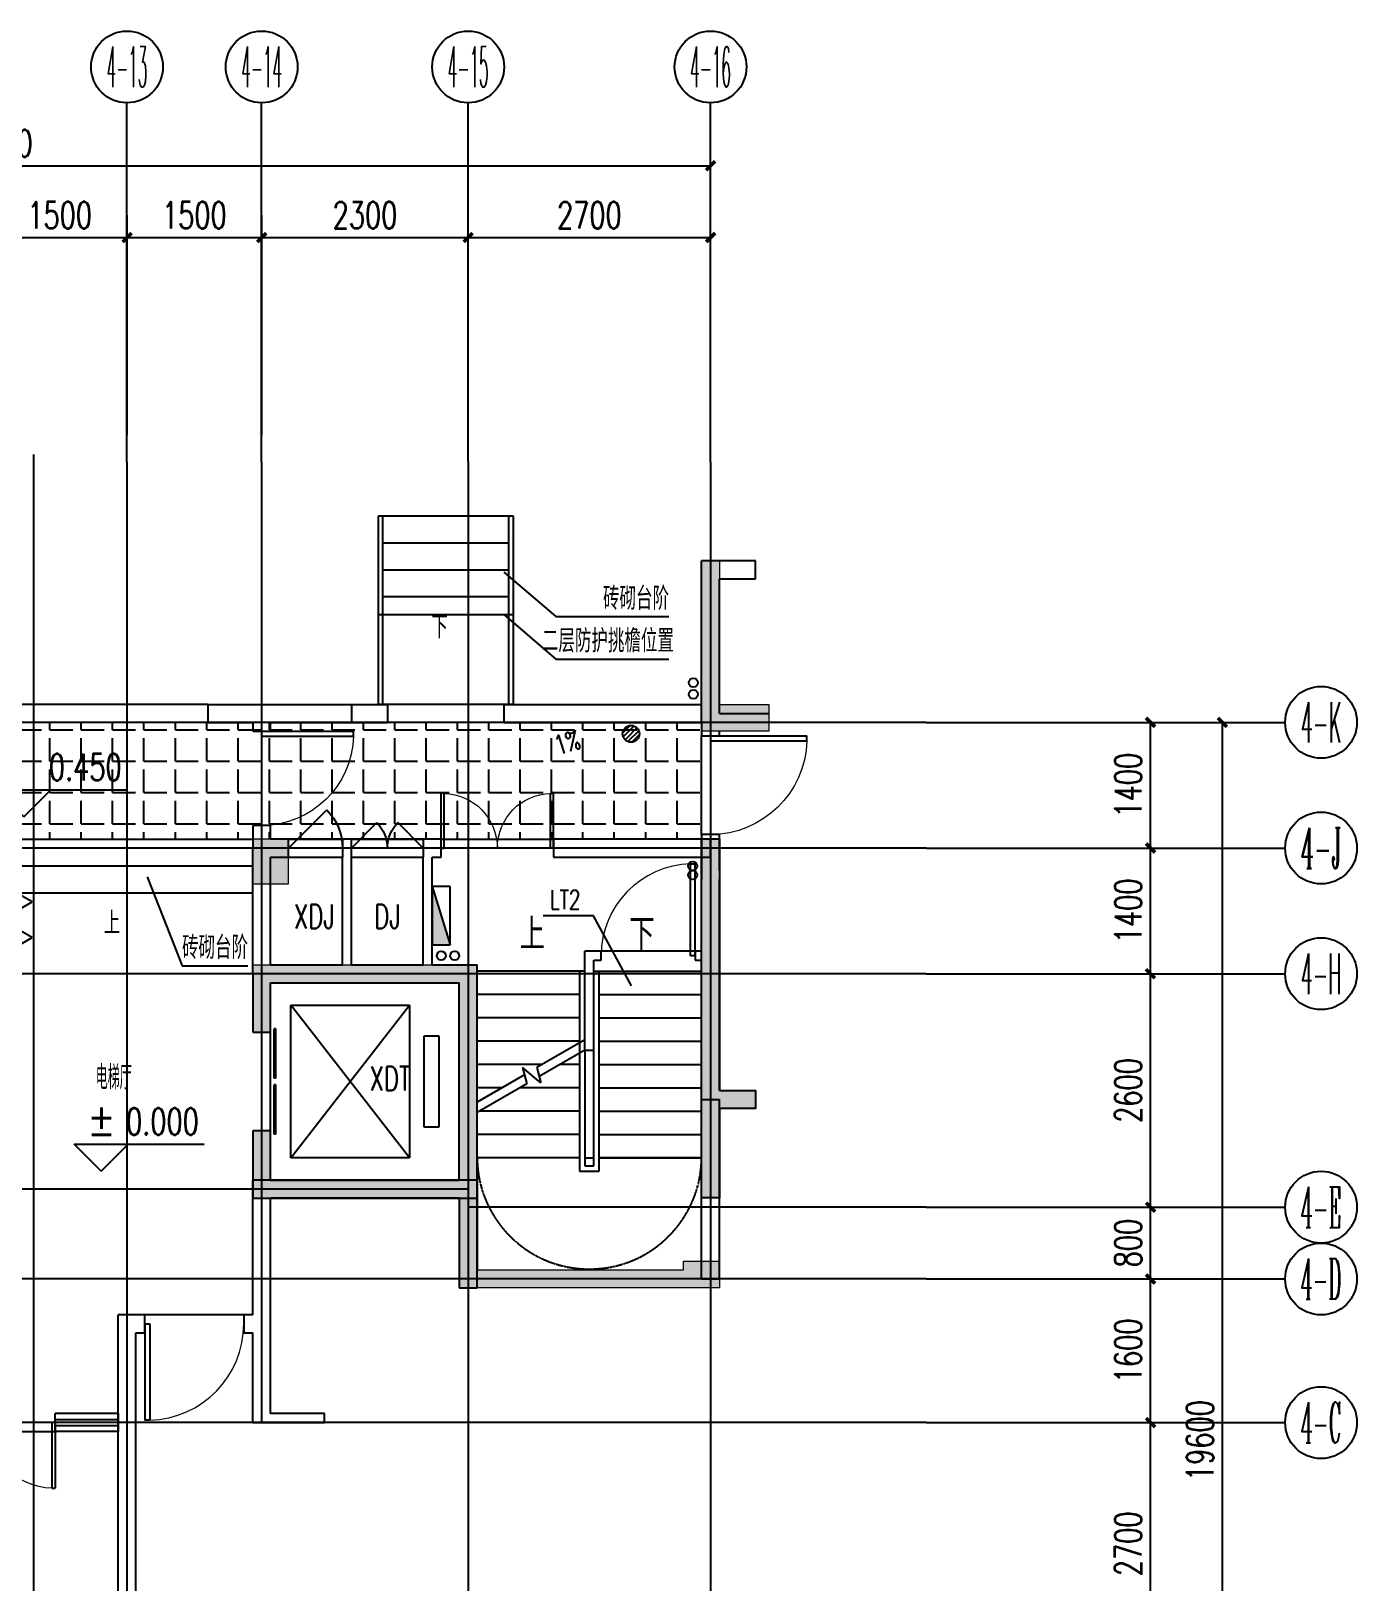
# Model space of a CAD drawing. Extents: x 184967 to 628822, y -100826 to 121332.
# Drawn here: x 201190 to 215959, y 104057 to 121332 of the extents above; entities that cross this region are included whole.
import ezdxf
from ezdxf.enums import TextEntityAlignment as Align

# ---------------------------------------------------------------- set-up
doc = ezdxf.new("R2010")
doc.units = 0
doc.header["$MEASUREMENT"] = 0
doc.linetypes.add('DASH', pattern=[0.35, 0.25, -0.1])
doc.linetypes.add('DOTE', pattern=[2.42, 2, -0.2, 0.02, -0.2])
for name, color, linetype in [('1-涂料1', 251, 'Continuous'), ('4#6#-col-2F~31F$0$SURFACE', 6, 'Continuous'), ('AXIS', 3, 'Continuous'), ('AXIS_TEXT', 7, 'Continuous'), ('DIM_ELEV', 3, 'Continuous'), ('DIM_LEAD', 3, 'Continuous'), ('DIM_SYMB', 3, 'Continuous'), ('Dote', 1, 'DOTE'), ('EQUIP_地漏', 7, 'Continuous'), ('EQUIP_消火栓', 7, 'Continuous'), ('EQUIP_消防', 7, 'Continuous'), ('EVTR', 2, 'Continuous'), ('PS', 60, 'Continuous'), ('PUB_TEXT', 7, 'Continuous'), ('RomeName', 7, 'Continuous'), ('STAIR', 2, 'Continuous'), ('TEXT', 7, 'Continuous'), ('VPIPE-消防中', 1, 'TG_XD'), ('VPIPE-消防高', 11, 'TG_XG'), ('VPIPE-直饮', 140, 'TG_Y'), ('VPIPE-雨水', 4, 'TG_Y'), ('WALL', 145, 'Continuous'), ('WINDOW', 141, 'Continuous'), ('看线', 67, 'Continuous')]:
    doc.layers.add(name, color=color, linetype=linetype)
doc.layers.add('4#6#-col-2F~31F$0$COLU', color=7, linetype='Continuous', lineweight=0)
doc.layers.add('4#6#-col-2F~31F$0$COLU_HATCH', color=251, linetype='Continuous', lineweight=0)
doc.styles.add('-宋体', font='', dxfattribs={"width": 0.7})
doc.styles.add('_TCH_AXIS', font='COMPLEX', dxfattribs={"bigfont": 'GBCBIG'})
doc.styles.add('_TCH_DIM', font='SIMPLEX', dxfattribs={"bigfont": 'GBCBIG'})
doc.styles.add('_TCH_DIM_T3', font='SIMPLEX', dxfattribs={"width": 0.705882, "bigfont": 'GBCBIG'})
doc.styles.add('COMPLEX', font='COMPLEX')
doc.styles.add('HZ', font='rs.shx', dxfattribs={"width": 0.8, "bigfont": 'hztxt.shx'})
doc.styles.add('TG_LINETYPE', font='GBXWXT', dxfattribs={"width": 0.7, "height": 3, "bigfont": 'GBCBIG'})
doc.styles.add('宋体', font='romans.shx', dxfattribs={"height": 2, "bigfont": 'gbcbig.shx'})
doc.styles.get('-宋体').set_extended_font_data('SimSun')
doc.linetypes.add('TG_XD', pattern='A,3,-0.34,["XD",TG_LINETYPE,S=0.1,R=0,X=-0.3,Y=-0.08],0', length=3.34)
doc.linetypes.add('TG_XG', pattern='A,3,-0.5,["XG",TG_LINETYPE,S=0.1,R=0,X=-0.4,Y=-0.18],0', length=3.5)
doc.linetypes.add('TG_Y', pattern='A,3,-0.34,["Y",TG_LINETYPE,S=0.1,R=0,X=-0.23,Y=-0.08],0', length=3.34)
doc.dimstyles.new('_TCH_ARCH&&100', dxfattribs={"dimtxt": 297.5, "dimasz": 100, "dimexe": 250, "dimexo": 300, "dimgap": 100, "dimtad": 1, "dimdec": 0, "dimzin": 0, "dimdsep": 46, "dimtxsty": '_TCH_DIM_T3', "dimblk": 'ARCHTICK', "dimcen": 0.09, "dimclrt": 7, "dimazin": 2, "dimtfac": 1, "dimtdec": 0, "dimtix": 1, "dimtmove": 2, "dimatfit": 3, "dimfxl": 0, "dimtolj": 1, "dimtzin": 0, "dimarcsym": 0})

# ---------------------------------------------------------------- blocks, each defined once
blk = doc.blocks.new('_AXISO')
blk.add_circle((0, 0), 0.5)
at = {"layer": 'AXIS_TEXT', "style": 'COMPLEX', "width": 1.041667}
blk.add_attdef('A', text='', height=0.56, dxfattribs=at).set_placement((-0.25, -0.28), (0.25, -0.28), align=Align.FIT)
blk = doc.blocks.new('_ArchTick')
at = {"color": 0, "linetype": 'ByBlock', "const_width": 0.4}
blk.add_lwpolyline([(-0.5, -0.5), (0.5, 0.5)], dxfattribs=at)
blk = doc.blocks.new('*D861')
at = {"layer": 'AXIS', "color": 0, "lineweight": -2, "transparency": 16777216}
for p, q in [((211459, 113632), (214709, 113632)), ((214459, 97632), (214459, 113632)), ((211459, 97632), (214709, 97632))]:
    blk.add_line(p, q, dxfattribs=at)
at = {"layer": 'Defpoints', "color": 0, "transparency": 16777216}
for p in [(211159, 113632), (214459, 113632), (211159, 97632)]:
    blk.add_point(p, dxfattribs=at)
at = {"layer": 'AXIS', "color": 0, "lineweight": -2, "transparency": 16777216, "xscale": 100, "yscale": 100, "zscale": 100}
for p, rotation in [((214459, 113632), 90), ((214459, 97632), 270)]:
    blk.add_blockref('_ArchTick', p, dxfattribs=dict(at, rotation=rotation))
at = {"layer": 'AXIS', "color": 7, "transparency": 16777216, "insert": (214210, 105632), "char_height": 297.5, "attachment_point": 5, "rotation": 90, "style": '_TCH_DIM_T3'}
blk.add_mtext('\\A1;19600', dxfattribs=at)
blk = doc.blocks.new('*D864')
at = {"layer": 'AXIS', "color": 0, "lineweight": -2, "transparency": 16777216}
for p, q in [((211459, 105832), (213909, 105832)), ((213659, 103132), (213659, 105832)), ((211459, 103132), (213909, 103132))]:
    blk.add_line(p, q, dxfattribs=at)
at = {"layer": 'Defpoints', "color": 0, "transparency": 16777216}
for p in [(211159, 105832), (213659, 105832), (211159, 103132)]:
    blk.add_point(p, dxfattribs=at)
at = {"layer": 'AXIS', "color": 0, "lineweight": -2, "transparency": 16777216, "xscale": 100, "yscale": 100, "zscale": 100}
for p, rotation in [((213659, 105832), 90), ((213659, 103132), 270)]:
    blk.add_blockref('_ArchTick', p, dxfattribs=dict(at, rotation=rotation))
at = {"layer": 'AXIS', "color": 7, "transparency": 16777216, "insert": (213410, 104482), "char_height": 297.5, "attachment_point": 5, "rotation": 90, "style": '_TCH_DIM_T3'}
blk.add_mtext('\\A1;2700', dxfattribs=at)
blk = doc.blocks.new('*D865')
at = {"layer": 'AXIS', "color": 0, "lineweight": -2, "transparency": 16777216}
for p, q in [((211459, 107432), (213909, 107432)), ((213659, 105832), (213659, 107432)), ((211459, 105832), (213909, 105832))]:
    blk.add_line(p, q, dxfattribs=at)
at = {"layer": 'Defpoints', "color": 0, "transparency": 16777216}
for p in [(211159, 107432), (213659, 107432), (211159, 105832)]:
    blk.add_point(p, dxfattribs=at)
at = {"layer": 'AXIS', "color": 0, "lineweight": -2, "transparency": 16777216, "xscale": 100, "yscale": 100, "zscale": 100}
for p, rotation in [((213659, 107432), 90), ((213659, 105832), 270)]:
    blk.add_blockref('_ArchTick', p, dxfattribs=dict(at, rotation=rotation))
at = {"layer": 'AXIS', "color": 7, "transparency": 16777216, "insert": (213410, 106632), "char_height": 297.5, "attachment_point": 5, "rotation": 90, "style": '_TCH_DIM_T3'}
blk.add_mtext('\\A1;1600', dxfattribs=at)
blk = doc.blocks.new('*D866')
at = {"layer": 'AXIS', "color": 0, "lineweight": -2, "transparency": 16777216}
for p, q in [((211459, 108232), (213909, 108232)), ((213659, 107432), (213659, 108232)), ((211459, 107432), (213909, 107432))]:
    blk.add_line(p, q, dxfattribs=at)
at = {"layer": 'Defpoints', "color": 0, "transparency": 16777216}
for p in [(211159, 108232), (213659, 108232), (211159, 107432)]:
    blk.add_point(p, dxfattribs=at)
at = {"layer": 'AXIS', "color": 0, "lineweight": -2, "transparency": 16777216, "xscale": 100, "yscale": 100, "zscale": 100}
for p, rotation in [((213659, 108232), 90), ((213659, 107432), 270)]:
    blk.add_blockref('_ArchTick', p, dxfattribs=dict(at, rotation=rotation))
at = {"layer": 'AXIS', "color": 7, "transparency": 16777216, "insert": (213410, 107832), "char_height": 297.5, "attachment_point": 5, "rotation": 90, "style": '_TCH_DIM_T3'}
blk.add_mtext('\\A1;800', dxfattribs=at)
blk = doc.blocks.new('*D867')
at = {"layer": 'AXIS', "color": 0, "lineweight": -2, "transparency": 16777216}
for p, q in [((211459, 110832), (213909, 110832)), ((213659, 108232), (213659, 110832)), ((211459, 108232), (213909, 108232))]:
    blk.add_line(p, q, dxfattribs=at)
at = {"layer": 'Defpoints', "color": 0, "transparency": 16777216}
for p in [(211159, 110832), (213659, 110832), (211159, 108232)]:
    blk.add_point(p, dxfattribs=at)
at = {"layer": 'AXIS', "color": 0, "lineweight": -2, "transparency": 16777216, "xscale": 100, "yscale": 100, "zscale": 100}
for p, rotation in [((213659, 110832), 90), ((213659, 108232), 270)]:
    blk.add_blockref('_ArchTick', p, dxfattribs=dict(at, rotation=rotation))
at = {"layer": 'AXIS', "color": 7, "transparency": 16777216, "insert": (213410, 109532), "char_height": 297.5, "attachment_point": 5, "rotation": 90, "style": '_TCH_DIM_T3'}
blk.add_mtext('\\A1;2600', dxfattribs=at)
blk = doc.blocks.new('*D868')
at = {"layer": 'AXIS', "color": 0, "lineweight": -2, "transparency": 16777216}
for p, q in [((211459, 112232), (213909, 112232)), ((213659, 110832), (213659, 112232)), ((211459, 110832), (213909, 110832))]:
    blk.add_line(p, q, dxfattribs=at)
at = {"layer": 'Defpoints', "color": 0, "transparency": 16777216}
for p in [(211159, 112232), (213659, 112232), (211159, 110832)]:
    blk.add_point(p, dxfattribs=at)
at = {"layer": 'AXIS', "color": 0, "lineweight": -2, "transparency": 16777216, "xscale": 100, "yscale": 100, "zscale": 100}
for p, rotation in [((213659, 112232), 90), ((213659, 110832), 270)]:
    blk.add_blockref('_ArchTick', p, dxfattribs=dict(at, rotation=rotation))
at = {"layer": 'AXIS', "color": 7, "transparency": 16777216, "insert": (213410, 111532), "char_height": 297.5, "attachment_point": 5, "rotation": 90, "style": '_TCH_DIM_T3'}
blk.add_mtext('\\A1;1400', dxfattribs=at)
blk = doc.blocks.new('*D869')
at = {"layer": 'AXIS', "color": 0, "lineweight": -2, "transparency": 16777216}
for p, q in [((211459, 113632), (213909, 113632)), ((213659, 112232), (213659, 113632)), ((211459, 112232), (213909, 112232))]:
    blk.add_line(p, q, dxfattribs=at)
at = {"layer": 'Defpoints', "color": 0, "transparency": 16777216}
for p in [(211159, 113632), (213659, 113632), (211159, 112232)]:
    blk.add_point(p, dxfattribs=at)
at = {"layer": 'AXIS', "color": 0, "lineweight": -2, "transparency": 16777216, "xscale": 100, "yscale": 100, "zscale": 100}
for p, rotation in [((213659, 113632), 90), ((213659, 112232), 270)]:
    blk.add_blockref('_ArchTick', p, dxfattribs=dict(at, rotation=rotation))
at = {"layer": 'AXIS', "color": 7, "transparency": 16777216, "insert": (213410, 112932), "char_height": 297.5, "attachment_point": 5, "rotation": 90, "style": '_TCH_DIM_T3'}
blk.add_mtext('\\A1;1400', dxfattribs=at)
blk = doc.blocks.new('*D870')
at = {"layer": 'AXIS', "color": 0, "lineweight": -2, "transparency": 16777216}
for p, q in [((192759, 116832), (192759, 120082)), ((208759, 116832), (208759, 120082)), ((192759, 119832), (208759, 119832))]:
    blk.add_line(p, q, dxfattribs=at)
at = {"layer": 'Defpoints', "color": 0, "transparency": 16777216}
for p in [(208759, 119832), (192759, 116532), (208759, 116532)]:
    blk.add_point(p, dxfattribs=at)
at = {"layer": 'AXIS', "color": 0, "lineweight": -2, "transparency": 16777216, "xscale": 100, "yscale": 100, "zscale": 100, "rotation": 180}
blk.add_blockref('_ArchTick', (192759, 119832), dxfattribs=at)
at = {"layer": 'AXIS', "color": 0, "lineweight": -2, "transparency": 16777216, "xscale": 100, "yscale": 100, "zscale": 100}
blk.add_blockref('_ArchTick', (208759, 119832), dxfattribs=at)
at = {"layer": 'AXIS', "color": 7, "transparency": 16777216, "insert": (200759, 120081), "char_height": 297.5, "attachment_point": 5, "style": '_TCH_DIM_T3'}
blk.add_mtext('\\A1;38900', dxfattribs=at)
blk = doc.blocks.new('*D875')
at = {"layer": 'AXIS', "color": 0, "lineweight": -2, "transparency": 16777216}
for p, q in [((200759, 116832), (200759, 119282)), ((202259, 116832), (202259, 119282)), ((200759, 119032), (202259, 119032))]:
    blk.add_line(p, q, dxfattribs=at)
at = {"layer": 'Defpoints', "color": 0, "transparency": 16777216}
for p in [(202259, 119032), (200759, 116532), (202259, 116532)]:
    blk.add_point(p, dxfattribs=at)
at = {"layer": 'AXIS', "color": 0, "lineweight": -2, "transparency": 16777216, "xscale": 100, "yscale": 100, "zscale": 100, "rotation": 180}
blk.add_blockref('_ArchTick', (200759, 119032), dxfattribs=at)
at = {"layer": 'AXIS', "color": 0, "lineweight": -2, "transparency": 16777216, "xscale": 100, "yscale": 100, "zscale": 100}
blk.add_blockref('_ArchTick', (202259, 119032), dxfattribs=at)
at = {"layer": 'AXIS', "color": 7, "transparency": 16777216, "insert": (201509, 119281), "char_height": 297.5, "attachment_point": 5, "style": '_TCH_DIM_T3'}
blk.add_mtext('\\A1;1500', dxfattribs=at)
blk = doc.blocks.new('*D876')
at = {"layer": 'AXIS', "color": 0, "lineweight": -2, "transparency": 16777216}
for p, q in [((202259, 116832), (202259, 119282)), ((203759, 116832), (203759, 119282)), ((202259, 119032), (203759, 119032))]:
    blk.add_line(p, q, dxfattribs=at)
at = {"layer": 'Defpoints', "color": 0, "transparency": 16777216}
for p in [(203759, 119032), (202259, 116532), (203759, 116532)]:
    blk.add_point(p, dxfattribs=at)
at = {"layer": 'AXIS', "color": 0, "lineweight": -2, "transparency": 16777216, "xscale": 100, "yscale": 100, "zscale": 100, "rotation": 180}
blk.add_blockref('_ArchTick', (202259, 119032), dxfattribs=at)
at = {"layer": 'AXIS', "color": 0, "lineweight": -2, "transparency": 16777216, "xscale": 100, "yscale": 100, "zscale": 100}
blk.add_blockref('_ArchTick', (203759, 119032), dxfattribs=at)
at = {"layer": 'AXIS', "color": 7, "transparency": 16777216, "insert": (203009, 119281), "char_height": 297.5, "attachment_point": 5, "style": '_TCH_DIM_T3'}
blk.add_mtext('\\A1;1500', dxfattribs=at)
blk = doc.blocks.new('*D877')
at = {"layer": 'AXIS', "color": 0, "lineweight": -2, "transparency": 16777216}
for p, q in [((203759, 116832), (203759, 119282)), ((206059, 116832), (206059, 119282)), ((203759, 119032), (206059, 119032))]:
    blk.add_line(p, q, dxfattribs=at)
at = {"layer": 'Defpoints', "color": 0, "transparency": 16777216}
for p in [(206059, 119032), (203759, 116532), (206059, 116532)]:
    blk.add_point(p, dxfattribs=at)
at = {"layer": 'AXIS', "color": 0, "lineweight": -2, "transparency": 16777216, "xscale": 100, "yscale": 100, "zscale": 100, "rotation": 180}
blk.add_blockref('_ArchTick', (203759, 119032), dxfattribs=at)
at = {"layer": 'AXIS', "color": 0, "lineweight": -2, "transparency": 16777216, "xscale": 100, "yscale": 100, "zscale": 100}
blk.add_blockref('_ArchTick', (206059, 119032), dxfattribs=at)
at = {"layer": 'AXIS', "color": 7, "transparency": 16777216, "insert": (204909, 119281), "char_height": 297.5, "attachment_point": 5, "style": '_TCH_DIM_T3'}
blk.add_mtext('\\A1;2300', dxfattribs=at)
blk = doc.blocks.new('*D878')
at = {"layer": 'AXIS', "color": 0, "lineweight": -2, "transparency": 16777216}
for p, q in [((206059, 116832), (206059, 119282)), ((208759, 116832), (208759, 119282)), ((206059, 119032), (208759, 119032))]:
    blk.add_line(p, q, dxfattribs=at)
at = {"layer": 'Defpoints', "color": 0, "transparency": 16777216}
for p in [(208759, 119032), (206059, 116532), (208759, 116532)]:
    blk.add_point(p, dxfattribs=at)
at = {"layer": 'AXIS', "color": 0, "lineweight": -2, "transparency": 16777216, "xscale": 100, "yscale": 100, "zscale": 100, "rotation": 180}
blk.add_blockref('_ArchTick', (206059, 119032), dxfattribs=at)
at = {"layer": 'AXIS', "color": 0, "lineweight": -2, "transparency": 16777216, "xscale": 100, "yscale": 100, "zscale": 100}
blk.add_blockref('_ArchTick', (208759, 119032), dxfattribs=at)
at = {"layer": 'AXIS', "color": 7, "transparency": 16777216, "insert": (207409, 119281), "char_height": 297.5, "attachment_point": 5, "style": '_TCH_DIM_T3'}
blk.add_mtext('\\A1;2700', dxfattribs=at)
blk = doc.blocks.new('$DorLib2D$00000001')
for p, q in [((0.45, 0.975), (0.5, 0.975)), ((0.45, 0), (0.45, 0.975)), ((0.5, 0), (0.5, 0.975)), ((0.5, 0), (0.45, 0))]:
    blk.add_line(p, q)
at = {"lineweight": 13}
blk.add_arc((0.475, 0), 0.975, 91.4693, 180, dxfattribs=at)
blk = doc.blocks.new('$TwtSys$00000141')
for p, q in [((-94, 8), (-10, 92)), ((-94, 8), (-10, 92)), ((-87, -35), (35, 87)), ((-87, -35), (35, 87)), ((-66, -66), (66, 66)), ((-66, -66), (66, 66)), ((-32, -87), (88, 33)), ((-32, -87), (88, 33)), ((11, -92), (92, -11)), ((11, -92), (92, -11))]:
    blk.add_line(p, q)
blk.add_circle((0, 0), 94)
blk.add_circle((0, 0), 94)
blk = doc.blocks.new('$TwtSys$00000434')
for p, q in [((-0.5, 0.5), (-0.5, -0.5)), ((-0.5, -0.5), (0.5, 0.5)), ((0.5, 0.5), (-0.5, 0.5)), ((0.5, -0.5), (0.5, 0.5)), ((-0.5, -0.5), (0.5, -0.5))]:
    blk.add_line(p, q)
blk.add_solid([(0.5, -0.5), (0.5, 0.5), (-0.5, -0.5)])
blk = doc.blocks.new('$ATTACHMENT$00000214')
h = blk.add_hatch()
h.set_pattern_fill('ANSI31', color=256, scale=200, style=0)
h.set_pattern_definition([(45, (-38543.802, -6842.639), (-17.67767, 17.67767), [])])
h.paths.add_polyline_path([(-65, 2), (65, 2), (65, -128), (-65, -128)])
for points in [[(0, 172), (-198, -172), (198, -172)], [(-65, 2), (65, 2), (65, -128), (-65, -128)]]:
    blk.add_lwpolyline(points, close=True)
blk = doc.blocks.new('QRDESGR')
at = {"layer": 'EQUIP_消火栓', "xscale": 650, "yscale": 200, "zscale": 650, "rotation": 270}
blk.add_blockref('$TwtSys$00000434', (1378699, 1257848), dxfattribs=at)
at = {"layer": 'EQUIP_消防', "rotation": 270}
for p in [(1378971, 1258022), (1378971, 1257625)]:
    blk.add_blockref('$ATTACHMENT$00000214', p, dxfattribs=at)
blk = doc.blocks.new('$DORLIB2D$00000127')
at = {"color": 0}
for points in [[(-0.533, 0.795), (-0.533, 0.69)], [(-0.033, 0.795), (-0.533, 0.795)], [(-0.033, 0.795), (-0.033, 0.69)], [(0.533, 0.795), (0.033, 0.795)], [(0.033, 0.795), (0.033, 0.69)], [(0.533, 0.795), (0.533, 0.69)], [(-0.033, 0.69), (-0.533, 0.69)], [(0.533, 0.69), (0.033, 0.69)], [(0.5, 0.5), (-0.5, 0.5)]]:
    blk.add_lwpolyline(points, dxfattribs=at)
blk = doc.blocks.new('$DorLib2D$00000116')
at = {"color": 0}
for p, q in [((-0.5, 0), (-0.146, 0.354)), ((0.5, 0), (0.146, 0.354))]:
    blk.add_line(p, q, dxfattribs=at)
for centre, start, end in [((-0.5, 0), 0, 45), ((0.5, 0), 135, 180)]:
    blk.add_arc(centre, 0.5, start, end, dxfattribs=at)
blk = doc.blocks.new('$DorLib2D$00000002')
for p, q in [((-0.5, 0), (-0.5, 0.4875)), ((-0.475, 0.4875), (-0.5, 0.4875)), ((-0.475, 0), (-0.475, 0.4875)), ((0.475, 0), (0.475, 0.4875)), ((0.475, 0.4875), (0.5, 0.4875)), ((0.5, 0), (0.5, 0.4875)), ((-0.5, 0), (-0.475, 0)), ((0.5, 0), (0.475, 0))]:
    blk.add_line(p, q)
at = {"lineweight": 13}
for centre, start, end in [((-0.4875, 0), 0, 88.53072), ((0.4875, 0), 91.46928, 180)]:
    blk.add_arc(centre, 0.4875, start, end, dxfattribs=at)
blk = doc.blocks.new('$DorLib2D$00000114')
at = {"color": 0}
blk.add_line((0.5, 0), (-0.207, 0.707), dxfattribs=at)
blk.add_arc((0.5, 0), 1, 135, 180, dxfattribs=at)
blk = doc.blocks.new('$WINLIB2D$00000001')
at = {"color": 0}
for points in [[(-0.5, 0.5), (-0.5, -0.5)], [(-0.5, 0.5), (0.5, 0.5)], [(0.5, -0.5), (0.5, 0.5)], [(0.5, 0.167), (-0.5, 0.167)], [(0.5, -0.167), (-0.5, -0.167)], [(-0.5, -0.5), (0.5, -0.5)]]:
    blk.add_lwpolyline(points, dxfattribs=at)
blk = doc.blocks.new('1层核心筒')
at = {"layer": '1-涂料1'}
h = blk.add_hatch(dxfattribs=at)
h.set_pattern_fill('ANGLE', color=256, scale=100, style=0)
h.set_pattern_definition([(0, (-1026563, -162008), (0, 349.25), [254, -95.25]), (90, (-1026563, -162008), (-349.25, 2e-14), [254, -95.25])])
h.paths.add_polyline_path([(13200, -1500), (0, -1500), (0, -200), (13200, -200)])
at = {"layer": 'DIM_ELEV'}
for p, q in [((4017, 1341), (3717, 1641)), ((3717, 1641), (5165, 1641)), ((4017, 1341), (4317, 1641)), ((5652, -1253), (5352, -953)), ((5352, -953), (6800, -953)), ((5652, -1253), (5952, -953)), ((6513, -5200), (6213, -4900)), ((6213, -4900), (7660, -4900)), ((6513, -5200), (6813, -4900))]:
    blk.add_line(p, q, dxfattribs=at)
at = {"layer": 'DIM_SYMB'}
for points in [[(10258, 1060, 0, 0, 0), (10258, 1906, 80, 0, 0), (10258, 2206, 0, 0, 0)], [(6617, -2237, 0, 0, 0), (6617, -1565, 80, 0, 0), (6617, -1265, 0, 0, 0)], [(1000, -2840, 0, 0, 0), (1000, -5675, 0, 0, 0), (2300, -5675, 0, 0, 0), (2300, -4570, 80, 0, 0), (2300, -4270, 0, 0, 0)], [(2300, -2840, 0, 0, 0), (2300, -3710, 80, 0, 0), (2300, -4010, 0, 0, 0)], [(11300, -2840, 0, 0, 0), (11300, -3710, 80, 0, 0), (11300, -4010, 0, 0, 0)], [(12600, -2840, 0, 0, 0), (12600, -5675, 0, 0, 0), (11300, -5675, 0, 0, 0), (11300, -4570, 80, 0, 0), (11300, -4270, 0, 0, 0)]]:
    blk.add_lwpolyline(points, format="xyseb", dxfattribs=at)
at = {"layer": 'EVTR'}
for p, q in [((4975, -3350), (3655, -3350)), ((3655, -3350), (3655, -5050)), ((3655, -5050), (4975, -3350)), ((4975, -5050), (3655, -3350)), ((4975, -5050), (4975, -3350)), ((8625, -5050), (8625, -3350)), ((8625, -3350), (9945, -3350)), ((9945, -5050), (8625, -3350)), ((8625, -5050), (9945, -3350)), ((9945, -3350), (9945, -5050)), ((3490, -3690), (3325, -3690)), ((3325, -3690), (3325, -4710)), ((3490, -4710), (3490, -3690)), ((10110, -4710), (10110, -3690)), ((10110, -3690), (10275, -3690)), ((10275, -3690), (10275, -4710)), ((3325, -4710), (3490, -4710)), ((10275, -4710), (10110, -4710)), ((3655, -5050), (4975, -5050)), ((9945, -5050), (8625, -5050))]:
    blk.add_line(p, q, dxfattribs=at)
at = {"layer": 'PS'}
for points in [[(1498, -600, 0, 0, 0), (1174, -502, 80, 0, 0), (887, -416, 0, 0, 0)], [(11588, -616, 0, 0, 0), (11912, -518, 80, 0, 0), (12200, -431, 0, 0, 0)]]:
    blk.add_lwpolyline(points, format="xyseb", dxfattribs=at)
at = {"layer": 'STAIR'}
for p, q in [((9600, 0), (9600, 2100)), ((9600, 2100), (11100, 2100)), ((9650, 0), (9650, 2100)), ((11050, 2100), (11050, 0)), ((11100, 2100), (11100, 0)), ((9650, 1800), (11050, 1800)), ((9650, 1500), (11050, 1500)), ((9650, 1200), (11050, 1200)), ((11100, 0), (9600, 0)), ((5400, -1500), (8200, -1500)), ((5400, -1800), (8200, -1800)), ((5400, -2100), (8200, -2100)), ((400, -2970), (1540, -2970)), ((1540, -2970), (1600, -2970)), ((1540, -5200), (1540, -2970)), ((1700, -2970), (1760, -2970)), ((2900, -2970), (1760, -2970)), ((1760, -2970), (1760, -4394)), ((11900, -2970), (10700, -2970)), ((11840, -2970), (11840, -5200)), ((12000, -2970), (13200, -2970)), ((12060, -5200), (12060, -2970)), ((400, -3230), (1540, -3230)), ((2900, -3230), (1760, -3230)), ((11840, -3230), (10700, -3230)), ((12060, -3230), (13200, -3230)), ((400, -3490), (1540, -3490)), ((2900, -3490), (1760, -3490)), ((11840, -3490), (10700, -3490)), ((12060, -3490), (13200, -3490)), ((400, -3750), (1540, -3750)), ((2875, -3750), (1760, -3750)), ((2900, -3736), (2364, -4045)), ((11840, -3750), (10700, -3750)), ((11900, -3736), (11364, -4045)), ((12060, -3750), (13200, -3750)), ((2900, -3851), (2391, -4145)), ((11900, -3851), (11391, -4145)), ((11900, -3851), (11900, -5050)), ((11900, -3851), (11900, -5140)), ((12000, -5140), (12000, -3851)), ((400, -4010), (1540, -4010)), ((2226, -4125), (1700, -4429)), ((2425, -4010), (1760, -4010)), ((2411, -4217), (2205, -4045)), ((2205, -4045), (2253, -4225)), ((2364, -4045), (2411, -4217)), ((2900, -4010), (2625, -4010)), ((11425, -4010), (10700, -4010)), ((11226, -4125), (10700, -4429)), ((11411, -4217), (11205, -4045)), ((11205, -4045), (11253, -4225)), ((11364, -4045), (11411, -4217)), ((11840, -4010), (11625, -4010)), ((12060, -4010), (13200, -4010)), ((400, -4270), (1540, -4270)), ((2253, -4225), (1700, -4544)), ((1975, -4270), (1760, -4270)), ((2900, -4270), (2175, -4270)), ((11253, -4225), (10700, -4544)), ((10975, -4270), (10700, -4270)), ((11840, -4270), (11175, -4270)), ((12060, -4270), (13200, -4270)), ((400, -4530), (1540, -4530)), ((1600, -5140), (1600, -4544)), ((1700, -4544), (1700, -5050)), ((1700, -4544), (1700, -5140)), ((1760, -4510), (1760, -5200)), ((2900, -4530), (1760, -4530)), ((11840, -4530), (10725, -4530)), ((12060, -4530), (13200, -4530)), ((400, -4790), (1540, -4790)), ((2900, -4790), (1760, -4790)), ((11840, -4790), (10700, -4790)), ((12060, -4790), (13200, -4790)), ((400, -5050), (1540, -5050)), ((400, -5050), (400, -6300)), ((1540, -5050), (400, -5050)), ((1700, -5050), (1600, -5050)), ((1700, -5140), (1600, -5140)), ((2900, -5050), (1760, -5050)), ((2900, -5050), (1760, -5050)), ((11840, -5050), (10700, -5050)), ((10700, -5050), (10700, -6300)), ((11840, -5050), (10700, -5050)), ((11900, -5050), (12000, -5050)), ((11900, -5140), (12000, -5140)), ((12060, -5050), (13200, -5050)), ((13200, -5050), (12060, -5050)), ((13200, -6300), (13200, -5050)), ((1760, -5200), (1540, -5200)), ((11840, -5200), (12060, -5200))]:
    blk.add_line(p, q, dxfattribs=at)
at = {"layer": 'STAIR', "linetype": 'DASH'}
for centre in [(1650, -5040), (11950, -5040)]:
    blk.add_arc(centre, 1250, 180, 360, dxfattribs=at)
at = {"layer": 'WALL'}
for p, q in [((7700, 0), (8300, 0)), ((7700, 0), (7700, -200)), ((8300, 0), (9300, 0)), ((9300, 0), (9300, -200)), ((7700, -200), (8200, -200)), ((8200, -200), (8200, -300)), ((8200, -300), (8400, -300)), ((8400, -300), (8400, -200)), ((8400, -200), (9300, -200)), ((8400, -1350), (8200, -1350)), ((8200, -1350), (8200, -1600)), ((8400, -1500), (8400, -1350)), ((300, -1500), (1700, -1500)), ((300, -1500), (300, -1700)), ((2650, -1500), (1700, -1500)), ((2650, -1700), (2650, -1500)), ((4200, -1500), (3900, -1500)), ((3900, -1700), (3900, -1500)), ((4200, -1700), (4200, -1500)), ((5400, -1500), (5000, -1500)), ((5000, -1500), (5000, -1700)), ((5400, -3000), (5400, -1500)), ((8600, -1500), (8400, -1500)), ((8600, -1500), (8400, -1500)), ((8600, -1600), (8600, -1500)), ((8600, -1700), (8600, -1500)), ((9300, -1500), (9200, -1500)), ((9200, -1500), (9200, -1700)), ((9300, -1700), (9300, -1500)), ((10200, -1500), (10100, -1500)), ((10100, -1500), (10100, -1700)), ((10300, -1500), (10200, -1500)), ((10300, -1700), (10300, -1500)), ((13300, -1500), (11550, -1500)), ((11550, -1500), (11550, -1700)), ((13300, -1700), (13300, -1500)), ((300, -1700), (1600, -1700)), ((1600, -1700), (1600, -1800)), ((1700, -1800), (1700, -1700)), ((1700, -1700), (2650, -1700)), ((3900, -2900), (3900, -1700)), ((4000, -2900), (4000, -1700)), ((4000, -1700), (4200, -1700)), ((5000, -1700), (5100, -1700)), ((5100, -2900), (5100, -1700)), ((8200, -3000), (8200, -1600)), ((8400, -2900), (8400, -1700)), ((8400, -1700), (8600, -1700)), ((9200, -2900), (9200, -1700)), ((9300, -2900), (9300, -1700)), ((10100, -2900), (10100, -1700)), ((10200, -2900), (10200, -1700)), ((10200, -1700), (10300, -1700)), ((11550, -1700), (13300, -1700)), ((1600, -1800), (1700, -1800)), ((12080, -2750), (11900, -2750)), ((11900, -3851), (11900, -2750)), ((12080, -2850), (12080, -2750)), ((13200, -2750), (13130, -2750)), ((13130, -2750), (13130, -2850)), ((13200, -2850), (13200, -2750)), ((1700, -2850), (1600, -2850)), ((1600, -2850), (1600, -4544)), ((1700, -4544), (1700, -2850)), ((2900, -2900), (3900, -2900)), ((2900, -5400), (2900, -2900)), ((4000, -2900), (5100, -2900)), ((8400, -2900), (9200, -2900)), ((9300, -2900), (10100, -2900)), ((10200, -2900), (10700, -2900)), ((10700, -5500), (10700, -2900)), ((12000, -2850), (12080, -2850)), ((12000, -3851), (12000, -2850)), ((13130, -2850), (13200, -2850)), ((3100, -3100), (3900, -3100)), ((3100, -5300), (3100, -3100)), ((3900, -3100), (5200, -3100)), ((5200, -3100), (5200, -3650)), ((5400, -3650), (5400, -3000)), ((8200, -3000), (8200, -3650)), ((8400, -3650), (8400, -3100)), ((8400, -3100), (9300, -3100)), ((9300, -3100), (10200, -3100)), ((10200, -3100), (10500, -3100)), ((10500, -5300), (10500, -3100)), ((5200, -3650), (5400, -3650)), ((8200, -3650), (8400, -3650)), ((11900, -3851), (12000, -3851)), ((13200, -6400), (13200, -4400)), ((13200, -4400), (13400, -4400)), ((13400, -6400), (13400, -4400)), ((200, -6500), (200, -4500)), ((200, -4500), (400, -4500)), ((400, -6300), (400, -4500)), ((1600, -4544), (1700, -4544)), ((5400, -4750), (5200, -4750)), ((5200, -4750), (5200, -5300)), ((5400, -5500), (5400, -4750)), ((8400, -4750), (8200, -4750)), ((8200, -4750), (8200, -5500)), ((8400, -5300), (8400, -4750)), ((3100, -5300), (5200, -5300)), ((8400, -5300), (10500, -5300)), ((2900, -6300), (2900, -5400)), ((3100, -5500), (5400, -5500)), ((3100, -6500), (3100, -5500)), ((8200, -5500), (10700, -5500)), ((400, -6300), (2900, -6300)), ((200, -6500), (3100, -6500)), ((13200, -6400), (13400, -6400)), ((3800, -7900), (3000, -7900)), ((3000, -7900), (3000, -8100)), ((3800, -8100), (3800, -7900)), ((6700, -8100), (6700, -7900)), ((3000, -8100), (3800, -8100))]:
    blk.add_line(p, q, dxfattribs=at)
at = {"layer": 'WINDOW'}
for p, q in [((2650, -1500), (3900, -1500)), ((4200, -1500), (5000, -1500)), ((4400, -1500), (5000, -1500)), ((9200, -1500), (8600, -1500)), ((8600, -1500), (9200, -1500)), ((10100, -1500), (9300, -1500)), ((9300, -1500), (10100, -1500)), ((10300, -1500), (11550, -1500)), ((4200, -1700), (5000, -1700)), ((4400, -1700), (5000, -1700)), ((8600, -1700), (9200, -1700)), ((9300, -1700), (10100, -1700)), ((1700, -2850), (1700, -1800)), ((13130, -2750), (12080, -2750)), ((4500, -8100), (6000, -8100))]:
    blk.add_line(p, q, dxfattribs=at)
at = {"layer": '看线'}
blk.add_line((7700, -200), (0, -200), dxfattribs=at)
at = {"layer": '看线', "linetype": 'DASH'}
blk.add_lwpolyline([(11100, 0), (9600, 0), (9600, 1000), (11100, 1000)], close=True, dxfattribs=at)
at = {"layer": '看线'}
for points in [[(7700, 0), (0, 0)], [(9300, 0), (9700, 0), (9700, -200)], [(11000, -200), (11000, 0), (13200, 0)], [(9300, -200), (9700, -200)], [(11000, -200), (13200, -200)]]:
    blk.add_lwpolyline(points, dxfattribs=at)
blk.add_blockref('QRDESGR', (-1373399, -1260223))
at = {"layer": 'EQUIP_地漏', "xscale": -1, "rotation": 180}
blk.add_blockref('$TwtSys$00000141', (673, -312), dxfattribs=at)
at = {"layer": 'EQUIP_地漏', "rotation": 180}
blk.add_blockref('$TwtSys$00000141', (12414, -328), dxfattribs=at)
at = {"layer": 'WINDOW'}
for name, p, xscale, yscale, zscale, rotation in [('$DorLib2D$00000001', (8300, -825), 1050, -1050, 1050, 90.00000000032905), ('$DorLib2D$00000001', (1650, -2325), 1050, -1050, 1050, 90), ('$DorLib2D$00000001', (12605, -2800), -1050, -1050, -1050, 180), ('$DORLIB2D$00000127', (5300, -4200), -1100, 200, -1100, 90), ('$DORLIB2D$00000127', (8300, -4200), -1100, -200, -1100, 90)]:
    blk.add_blockref(name, p, dxfattribs=dict(at, xscale=xscale, yscale=yscale, zscale=zscale, rotation=rotation))
for name, p, xscale, yscale, zscale in [('$DorLib2D$00000002', (3275, -1600), 1250, 1250, 1250), ('$DorLib2D$00000002', (10925, -1600), -1250, 1250, -1250), ('$DorLib2D$00000114', (8900, -1600), -600, 600, -600), ('$DorLib2D$00000116', (4600, -1600), 800, 800, 800), ('$DorLib2D$00000116', (9700, -1600), -800, 800, -800), ('$WINLIB2D$00000001', (4150, -8000), 700, 200, 700), ('$WINLIB2D$00000001', (6350, -8000), -700, 200, -700), ('$DorLib2D$00000002', (5250, -8000), 1500, -1500, 1500)]:
    blk.add_blockref(name, p, dxfattribs=dict(at, xscale=xscale, yscale=yscale, zscale=zscale))
at = {"layer": 'PUB_TEXT'}
for s, height, style, width, p in [('-0.150', 297.5, '_TCH_DIM', 0.705882, (4075, 1746)), ('0.450', 297.5, '_TCH_DIM', 0.705882, (5930, -848)), ('下', 350, 'HZ', 0.8, (886, -2735)), ('上', 350, 'HZ', 0.8, (2175, -2735)), ('上', 350, 'HZ', 0.8, (11175, -2735)), ('下', 350, 'HZ', 0.8, (12396, -2735)), ('0.000', 297.5, '_TCH_DIM', 0.705882, (6790, -4795))]:
    blk.add_text(s, height=height, dxfattribs=dict(at, style=style, width=width)).set_placement(p)
at = {"layer": 'PUB_TEXT', "style": '_TCH_DIM'}
for s, height, p in [('下', 255, (10190, 735)), ('上', 255, (6542, -2562)), ('±', 357, (6348, -4795))]:
    blk.add_text(s, height=height, dxfattribs=at).set_placement(p)
at = {"layer": 'PUB_TEXT', "style": '_TCH_DIM', "width": 0.705882}
for rotation, p in [(343.2247, (1253, -480)), (16.7753, (11600, -566))]:
    blk.add_text('1%', height=212.5, rotation=rotation, dxfattribs=at).set_placement(p)
at = {"layer": 'RomeName', "style": '宋体', "width": 0.7}
for s, p in [('DT', (3775, -3997)), ('兼无障', (4040, -3997)), ('XDT', (9503, -4301)), ('碍及担架电梯', (3480, -4577))]:
    blk.add_text(s, height=265.8, dxfattribs=at).set_placement(p)
at = {"layer": 'TEXT', "width": 0.7}
for s, height, style, p in [('S', 300, '-宋体', (4428, -2471)), ('XDJ', 265.8, '宋体', (8660, -2495)), ('DJ ', 265.8, '宋体', (9554, -2495)), ('电梯厅', 265.8, '宋体', (6451, -4289))]:
    blk.add_text(s, height=height, dxfattribs=dict(at, style=style)).set_placement(p)

msp = doc.modelspace()

# ---------------------------------------------------------------- hatches: boundary and pattern name
at = {"layer": '4#6#-col-2F~31F$0$COLU_HATCH'}
for points in [[(208858.6, 115432.2), (208858.6, 113832.2), (209408.6, 113832.2), (209408.6, 113532.2), (208658.6, 113532.2), (208658.6, 115432.2)], [(204058.6, 112332.2), (203658.6, 112332.2), (203658.6, 111832.2), (204058.6, 111832.2)], [(208858.6, 109532.2), (209258.6, 109532.2), (209258.6, 109332.2), (208858.6, 109332.2), (208858.6, 108336.4), (208658.6, 108336.4), (208658.6, 108636.4), (208658.6, 108636.4), (208658.6, 108836.4), (208658.6, 108836.4), (208658.6, 112136.4), (208658.6, 112136.4), (208658.6, 112336.4), (208858.6, 112336.4), (208858.6, 112136.4)], [(208858.6, 107332.2), (205958.6, 107332.2), (205958.6, 108332.2), (203658.6, 108332.2), (203658.6, 109082.2), (203858.6, 109082.2), (203858.6, 108532.2), (205958.6, 108532.2), (205958.6, 110732.2), (203858.6, 110732.2), (203858.6, 110182.2), (203658.6, 110182.2), (203658.6, 110932.2), (206158.6, 110932.2), (206158.6, 107532.2), (208458.6, 107532.2), (208458.6, 107632.2), (208858.6, 107632.2)]]:
    msp.add_hatch(color=252, dxfattribs=at).paths.add_polyline_path(points)

# ---------------------------------------------------------------- linework, layer by layer
at = {"layer": '4#6#-col-2F~31F$0$COLU', "color": 6}
for points in [[(208858.6, 115432.2), (208858.6, 113832.2), (209408.6, 113832.2), (209408.6, 113532.2), (208658.6, 113532.2), (208658.6, 115432.2)], [(204058.6, 112332.2), (203658.6, 112332.2), (203658.6, 111832.2), (204058.6, 111832.2)], [(208858.6, 107332.2), (205958.6, 107332.2), (205958.6, 108332.2), (203658.6, 108332.2), (203658.6, 109082.2), (203858.6, 109082.2), (203858.6, 108532.2), (205958.6, 108532.2), (205958.6, 110732.2), (203858.6, 110732.2), (203858.6, 110182.2), (203658.6, 110182.2), (203658.6, 110932.2), (206158.6, 110932.2), (206158.6, 107532.2), (208458.6, 107532.2), (208458.6, 107632.2), (208858.6, 107632.2)]]:
    msp.add_lwpolyline(points, close=True, dxfattribs=at)
at = {"layer": '4#6#-col-2F~31F$0$SURFACE'}
msp.add_lwpolyline([(208858.6, 109532.2), (209258.6, 109532.2), (209258.6, 109332.2), (208858.6, 109332.2), (208858.6, 108336.4), (208658.6, 108336.4), (208658.6, 108636.4), (208658.6, 108636.4), (208658.6, 108836.4), (208658.6, 108836.4), (208658.6, 112136.4), (208658.6, 112136.4), (208658.6, 112336.4), (208858.6, 112336.4), (208858.6, 112336.4), (208858.6, 112136.4), (208858.6, 112136.4), (208858.6, 109532.2)], dxfattribs=at)
at = {"layer": 'AXIS'}
for p, q in [((202258.6, 116532.2), (202258.6, 120532.2)), ((203758.6, 116532.2), (203758.6, 120532.2)), ((206058.6, 116532.2), (206058.6, 120532.2)), ((208758.6, 116532.2), (208758.6, 120532.2)), ((211158.6, 113632.2), (215158.6, 113632.2)), ((211158.6, 112232.2), (215158.6, 112232.2)), ((211158.6, 110832.2), (215158.6, 110832.2)), ((211158.6, 108232.2), (215158.6, 108232.2)), ((211158.6, 107432.2), (215158.6, 107432.2)), ((211158.6, 105832.2), (215158.6, 105832.2))]:
    msp.add_line(p, q, dxfattribs=at)
at = {"layer": 'DIM_LEAD'}
for p, q in [((206456.2, 115304.6), (207034.4, 114809.6)), ((206456.2, 115304.6), (207034.4, 114809.6)), ((206456.2, 114832.2), (207034.4, 114337.2)), ((206456.2, 114832.2), (207034.4, 114337.2)), ((207034.4, 114809.6), (208295.2, 114809.6)), ((207034.4, 114337.2), (208295.2, 114337.2)), ((202485, 111913), (202873.7, 110921.3)), ((202485, 111913), (202873.7, 110921.3)), ((207455.2, 111477.1), (206893.7, 111477.1)), ((207879.8, 110698.4), (207455.2, 111477.1)), ((207879.8, 110698.4), (207455.2, 111477.1)), ((202873.7, 110921.3), (203606.2, 110921.3))]:
    msp.add_line(p, q, dxfattribs=at)
at = {"layer": 'Dote'}
for p, q in [((202258.6, 116532.2), (202258.6, 94332.2)), ((203758.6, 116532.2), (203758.6, 105832.2)), ((206058.6, 116532.2), (206058.6, 94332.2)), ((208758.6, 116532.2), (208758.6, 94332.2)), ((211158.6, 113632.2), (190358.6, 113632.2)), ((211158.6, 112232.2), (190358.6, 112232.2)), ((211158.6, 110832.2), (190358.6, 110832.2)), ((206058.6, 108432.2), (190358.6, 108432.2)), ((211158.6, 108232.2), (206058.6, 108232.2)), ((211158.6, 107432.2), (195758.6, 107432.2)), ((211158.6, 105832.2), (190358.6, 105832.2))]:
    msp.add_line(p, q, dxfattribs=at)
at = {"layer": 'VPIPE-消防中', "linetype": 'Continuous'}
for centre in [(208559.3, 111932.2), (205908.6, 111032.2)]:
    msp.add_circle(centre, 50, dxfattribs=at)
at = {"layer": 'VPIPE-消防高', "linetype": 'Continuous'}
for centre in [(208559.3, 112032.2), (205758.6, 111032.2)]:
    msp.add_circle(centre, 50, dxfattribs=at)
at = {"layer": 'VPIPE-直饮', "linetype": 'Continuous'}
msp.add_circle((208565.9, 114074.8), 50, dxfattribs=at)
at = {"layer": 'VPIPE-雨水', "linetype": 'Continuous'}
msp.add_circle((208565.9, 113943.3), 50, dxfattribs=at)
at = {"layer": 'WALL'}
for p, q in [((208658.6, 113632.2), (208658.6, 115432.2)), ((208658.6, 113632.2), (208658.6, 115432.2)), ((209258.6, 115432.2), (208658.6, 115432.2)), ((209258.6, 115232.2), (209258.6, 115432.2)), ((208858.6, 113732.2), (208858.6, 115232.2)), ((208858.6, 113732.2), (208858.6, 115232.2)), ((208858.6, 115232.2), (209258.6, 115232.2)), ((208858.6, 113732.2), (209408.6, 113732.2)), ((208658.6, 113632.2), (208658.6, 113482.2)), ((208858.6, 113482.2), (208858.6, 113532.2)), ((208658.6, 113482.2), (208858.6, 113482.2)), ((208858.6, 112382.2), (208658.6, 112382.2)), ((208658.6, 112382.2), (208658.6, 111882.2)), ((208858.6, 111982.2), (208858.6, 112382.2)), ((208658.6, 109332.2), (208658.6, 111882.2)), ((208858.6, 109532.2), (208858.6, 111882.2)), ((206158.6, 108532.2), (203658.6, 108532.2)), ((203658.6, 107032.2), (203658.6, 108532.2)), ((206158.6, 107332.2), (206158.6, 108532.2)), ((205958.6, 108332.2), (203858.6, 108332.2)), ((203858.6, 106932.2), (203858.6, 108332.2)), ((205958.6, 108332.2), (205958.6, 107332.2)), ((205958.6, 107332.2), (206158.6, 107332.2)), ((202458.6, 107032.2), (202158.6, 107032.2)), ((202158.6, 98232.2), (202158.6, 107032.2)), ((202458.6, 106832.2), (202458.6, 107032.2)), ((203658.6, 107032.2), (203558.6, 107032.2)), ((203558.6, 107032.2), (203558.6, 106832.2)), ((203858.6, 105932.2), (203858.6, 106932.2)), ((202358.6, 106832.2), (202458.6, 106832.2)), ((202358.6, 98432.2), (202358.6, 106832.2)), ((203558.6, 106832.2), (203658.6, 106832.2)), ((203658.6, 105832.2), (203658.6, 106832.2)), ((204458.6, 105932.2), (203858.6, 105932.2)), ((204458.6, 105832.2), (204458.6, 105932.2)), ((203658.6, 105832.2), (204458.6, 105832.2)), ((204408.6, 105832.2), (203758.6, 105832.2))]:
    msp.add_line(p, q, dxfattribs=at)
at = {"layer": 'WINDOW'}
for p, q in [((208658.6, 112382.2), (208658.6, 113482.2)), ((203558.6, 107032.2), (202458.6, 107032.2))]:
    msp.add_line(p, q, dxfattribs=at)
at = {"layer": '看线', "linetype": 'DASH', "ltscale": 3}
msp.add_line((201220.6, 95712.9), (201220.6, 116619.4), dxfattribs=at)

# ---------------------------------------------------------------- block references
at = {"layer": 'AXIS'}
ref = msp.add_blockref('_AXISO', (202258.6, 120932.2), dxfattribs=dict(at, xscale=800, yscale=800, zscale=800))
ref.add_attrib('A', '4-13', dxfattribs={"layer": 'AXIS_TEXT', "height": 452.55, "style": '_TCH_AXIS', "width": 0.276316}).set_placement((202032.3, 120705.9), (202484.9, 120705.9), align=Align.FIT)
ref = msp.add_blockref('_AXISO', (203758.6, 120932.2), dxfattribs=dict(at, xscale=800, yscale=800, zscale=800))
ref.add_attrib('A', '4-14', dxfattribs={"layer": 'AXIS_TEXT', "height": 452.55, "style": '_TCH_AXIS', "width": 0.269231}).set_placement((203532.3, 120705.9), (203984.9, 120705.9), align=Align.FIT)
ref = msp.add_blockref('_AXISO', (206058.6, 120932.2), dxfattribs=dict(at, xscale=800, yscale=800, zscale=800))
ref.add_attrib('A', '4-15', dxfattribs={"layer": 'AXIS_TEXT', "height": 452.55, "style": '_TCH_AXIS', "width": 0.276316}).set_placement((205832.3, 120705.9), (206284.9, 120705.9), align=Align.FIT)
ref = msp.add_blockref('_AXISO', (208758.6, 120932.2), dxfattribs=dict(at, xscale=800, yscale=800, zscale=800))
ref.add_attrib('A', '4-16', dxfattribs={"layer": 'AXIS_TEXT', "height": 452.55, "style": '_TCH_AXIS', "width": 0.276316}).set_placement((208532.3, 120705.9), (208984.9, 120705.9), align=Align.FIT)
ref = msp.add_blockref('_AXISO', (215558.6, 113632.2), dxfattribs=dict(at, xscale=800, yscale=800, zscale=800))
ref.add_attrib('A', '4-K', dxfattribs={"layer": 'AXIS_TEXT', "height": 452.55, "style": '_TCH_AXIS', "width": 0.318182}).set_placement((215332.3, 113405.9), (215784.9, 113405.9), align=Align.FIT)
ref = msp.add_blockref('_AXISO', (215558.6, 112232.2), dxfattribs=dict(at, xscale=800, yscale=800, zscale=800))
ref.add_attrib('A', '4-J', dxfattribs={"layer": 'AXIS_TEXT', "height": 452.55, "style": '_TCH_AXIS', "width": 0.362069}).set_placement((215332.3, 112005.9), (215784.9, 112005.9), align=Align.FIT)
ref = msp.add_blockref('_AXISO', (215558.6, 110832.2), dxfattribs=dict(at, xscale=800, yscale=800, zscale=800))
ref.add_attrib('A', '4-H', dxfattribs={"layer": 'AXIS_TEXT', "height": 452.55, "style": '_TCH_AXIS', "width": 0.313433}).set_placement((215332.3, 110605.9), (215784.9, 110605.9), align=Align.FIT)
ref = msp.add_blockref('_AXISO', (215558.6, 108232.2), dxfattribs=dict(at, xscale=800, yscale=800, zscale=800))
ref.add_attrib('A', '4-E', dxfattribs={"layer": 'AXIS_TEXT', "height": 452.55, "style": '_TCH_AXIS', "width": 0.333333}).set_placement((215332.3, 108005.9), (215784.9, 108005.9), align=Align.FIT)
ref = msp.add_blockref('_AXISO', (215558.6, 107432.2), dxfattribs=dict(at, xscale=800, yscale=800, zscale=800))
ref.add_attrib('A', '4-D', dxfattribs={"layer": 'AXIS_TEXT', "height": 452.55, "style": '_TCH_AXIS', "width": 0.328125}).set_placement((215332.3, 107205.9), (215784.9, 107205.9), align=Align.FIT)
ref = msp.add_blockref('_AXISO', (215558.6, 105832.2), dxfattribs=dict(at, xscale=800, yscale=800, zscale=800))
ref.add_attrib('A', '4-C', dxfattribs={"layer": 'AXIS_TEXT', "height": 452.55, "style": '_TCH_AXIS', "width": 0.33871}).set_placement((215332.3, 105605.9), (215784.9, 105605.9), align=Align.FIT)
at = {"layer": 'EQUIP_消火栓', "xscale": 650, "yscale": 200, "zscale": 650, "rotation": 270}
msp.add_blockref('$TwtSys$00000434', (205758.6, 111477.9), dxfattribs=at)
at = {"layer": 'WALL'}
msp.add_blockref('1层核心筒', (195458.6, 113832.2), dxfattribs=at)
at = {"layer": 'WINDOW', "xscale": 1100, "zscale": 1100}
for p, yscale, rotation in [((208758.6, 112932.2), -1100, 90), ((203008.6, 106932.2), 1100, 180)]:
    msp.add_blockref('$DorLib2D$00000001', p, dxfattribs=dict(at, yscale=yscale, rotation=rotation))

# ---------------------------------------------------------------- texts
at = {"layer": 'PUB_TEXT', "style": '_TCH_DIM'}
for s, p in [('砖砌台阶', (207560.6, 114884.6)), ('二层防护挑檐位置', (206879.7, 114412.2)), ('砖砌台阶', (202871.6, 110996.3))]:
    msp.add_text(s, height=255.32, dxfattribs=at).set_placement(p)
at = {"layer": 'PUB_TEXT', "style": '_TCH_DIM', "width": 0.705882}
msp.add_text('LT2', height=212.5, dxfattribs=at).set_placement((206968.7, 111552.1))

# ---------------------------------------------------------------- dimensions: what is measured, and where the dimension line sits
at = {"layer": 'AXIS'}
for p1, p2, distance, text, picture, middle in [((192758.6, 116532.2), (208758.6, 116532.2), 3300, '38900', '*D870', (200758.6, 120081)), ((200758.6, 116532.2), (202258.6, 116532.2), 2500, '1500', '*D875', (201508.6, 119281)), ((202258.6, 116532.2), (203758.6, 116532.2), 2500, '1500', '*D876', (203008.6, 119281)), ((203758.6, 116532.2), (206058.6, 116532.2), 2500, '2300', '*D877', (204908.6, 119281)), ((206058.6, 116532.2), (208758.6, 116532.2), 2500, '2700', '*D878', (207408.6, 119281)), ((211158.6, 97632.2), (211158.6, 113632.2), -3300, '19600', '*D861', (214209.8, 105632.2)), ((211158.6, 112232.2), (211158.6, 113632.2), -2500, '1400', '*D869', (213409.8, 112932.2)), ((211158.6, 110832.2), (211158.6, 112232.2), -2500, '1400', '*D868', (213409.8, 111532.2)), ((211158.6, 108232.2), (211158.6, 110832.2), -2500, '2600', '*D867', (213409.8, 109532.2)), ((211158.6, 107432.2), (211158.6, 108232.2), -2500, '800', '*D866', (213409.8, 107832.2)), ((211158.6, 105832.2), (211158.6, 107432.2), -2500, '1600', '*D865', (213409.8, 106632.2)), ((211158.6, 103132.2), (211158.6, 105832.2), -2500, '2700', '*D864', (213409.8, 104482.2))]:
    dim = msp.add_aligned_dim(p1=p1, p2=p2, distance=distance, text=text, dimstyle='_TCH_ARCH&&100', dxfattribs=at)
    dim.commit()
    dim.dimension.update_dxf_attribs({"geometry": picture, "text_midpoint": middle})

doc.saveas('drawing.dxf')
